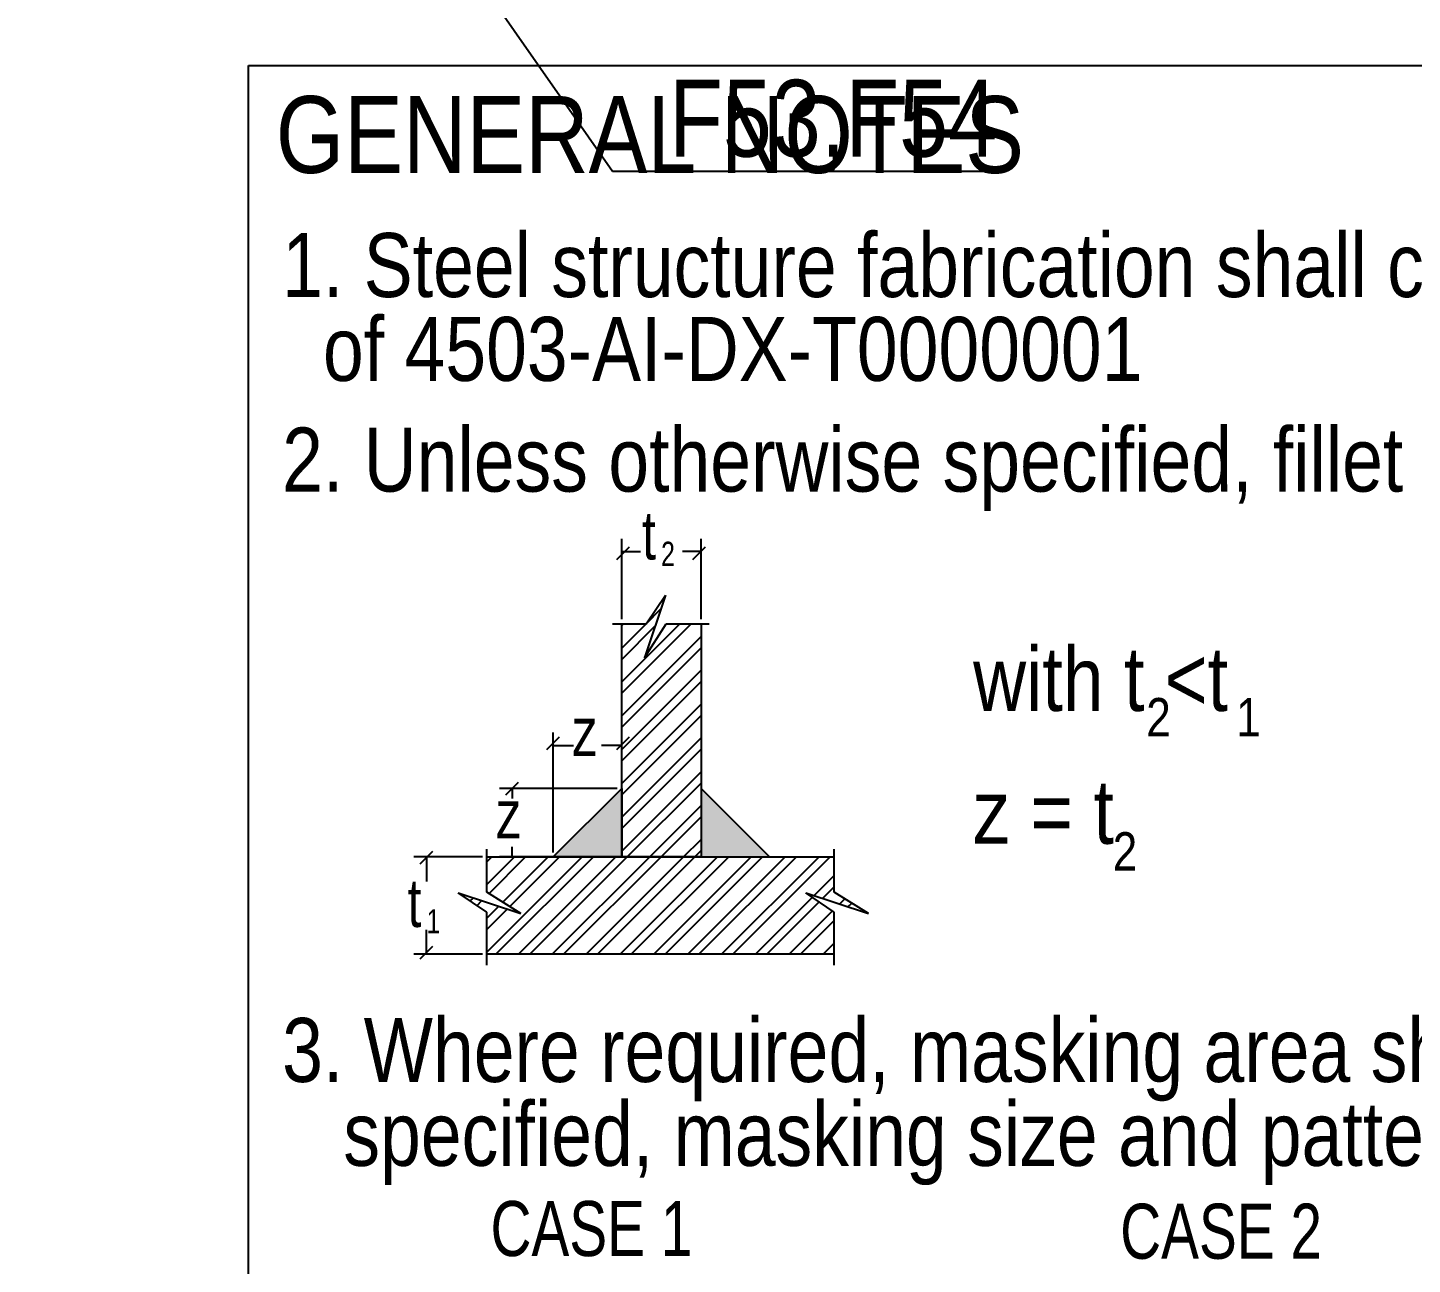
# Model space of a CAD drawing. Header units: millimetres. Extents: x -22 to 819, y -311 to 283.
# Drawn here: x 500.5 to 552.1, y -265.7 to -219.6 of the extents above; entities that cross this region are included whole.
import ezdxf

# ---------------------------------------------------------------- set-up
doc = ezdxf.new("R2010")
doc.units = ezdxf.units.MM
doc.layers.add('WELD_LABELS', color=5, linetype='Continuous')
doc.styles.add('Arial Narrow', font='ARIALN.TTF', dxfattribs={"height": 0.2})

# ---------------------------------------------------------------- blocks, each defined once
blk = doc.blocks.new('0_TCM_4503_AIVD_AD_NOTE_BLOCK-43754868-16805')
at = {"linetype": 'Continuous'}
for points in [[(520.098, -250.495), (522.651, -250.495), (522.651, -247.946)], [(525.61, -250.495), (528.163, -250.495), (525.61, -247.946)]]:
    blk.add_hatch(color=7, dxfattribs=at).paths.add_polyline_path(points)
at = {"color": 4, "linetype": 'Continuous'}
for p, q in [((508.747, -221.008), (623.747, -221.008)), ((508.747, -306.008), (508.747, -221.008))]:
    blk.add_line(p, q, dxfattribs=at)
at = {"color": 7, "linetype": 'Continuous'}
for p, q in [((522.651, -241.641), (522.651, -238.645)), ((525.61, -241.641), (525.61, -238.645)), ((522.463, -239.415), (522.936, -238.943)), ((522.651, -239.121), (523.35, -239.121)), ((525.61, -239.121), (524.911, -239.121)), ((525.298, -239.415), (525.771, -238.943)), ((524.285, -240.742), (523.504, -243.075)), ((523.56, -241.806), (524.285, -240.742)), ((523.561, -241.806), (524.114, -241.253)), ((522.302, -241.806), (523.56, -241.806)), ((522.651, -242.715), (523.56, -241.806)), ((522.651, -243.976), (524.821, -241.806)), ((522.651, -241.875), (522.719, -241.806)), ((522.651, -244.396), (525.242, -241.806)), ((522.651, -250.495), (522.651, -241.806)), ((522.651, -243.135), (523.903, -241.884)), ((523.504, -243.075), (524.31, -241.806)), ((524.31, -241.806), (525.91, -241.806)), ((525.61, -241.806), (525.61, -250.495)), ((522.651, -245.236), (525.61, -242.279)), ((522.651, -245.656), (525.61, -242.699)), ((522.651, -246.497), (525.61, -243.54)), ((522.651, -246.917), (525.61, -243.96)), ((522.651, -247.757), (525.61, -244.8)), ((522.651, -248.178), (525.61, -245.221)), ((519.865, -246.498), (520.337, -246.026)), ((520.098, -250.33), (520.098, -245.864)), ((522.463, -246.498), (522.936, -246.026)), ((522.651, -247.781), (522.651, -245.864)), ((522.651, -249.018), (525.61, -246.061)), ((520.098, -246.34), (520.849, -246.34)), ((522.651, -246.34), (521.9, -246.34)), ((522.651, -249.438), (525.61, -246.481)), ((522.651, -250.279), (525.61, -247.322)), ((522.486, -247.946), (518.093, -247.946)), ((518.333, -248.183), (518.806, -247.71)), ((518.57, -247.946), (518.57, -248.322)), ((520.098, -250.495), (522.651, -247.946)), ((522.651, -247.946), (522.651, -250.495)), ((522.855, -250.495), (525.61, -247.742)), ((528.163, -250.495), (525.61, -247.946)), ((525.61, -247.946), (525.61, -250.495)), ((523.696, -250.495), (525.61, -248.582)), ((524.116, -250.495), (525.61, -249.003)), ((517.625, -251.806), (517.625, -250.207)), ((518.57, -250.495), (518.57, -250.12)), ((524.957, -250.495), (525.61, -249.843)), ((530.572, -251.806), (530.572, -250.207)), ((517.46, -250.495), (514.904, -250.495)), ((515.14, -250.748), (515.612, -250.276)), ((515.38, -250.495), (515.38, -251.41)), ((517.625, -251.52), (518.651, -250.495)), ((517.625, -254.041), (521.173, -250.495)), ((517.625, -250.679), (517.81, -250.495)), ((517.625, -250.495), (530.572, -250.495)), ((517.707, -251.858), (519.071, -250.495)), ((517.962, -254.124), (521.594, -250.495)), ((522.486, -250.495), (518.093, -250.495)), ((518.222, -252.184), (519.912, -250.495)), ((518.479, -252.347), (520.333, -250.495)), ((518.803, -254.124), (522.435, -250.495)), ((519.224, -254.124), (522.855, -250.495)), ((520.064, -254.124), (523.696, -250.495)), ((522.651, -250.495), (520.098, -250.495)), ((520.485, -254.124), (524.116, -250.495)), ((521.326, -254.124), (524.957, -250.495)), ((521.746, -254.124), (525.378, -250.495)), ((522.587, -254.124), (526.219, -250.495)), ((525.61, -250.495), (522.651, -250.495)), ((523.008, -254.124), (526.639, -250.495)), ((523.848, -254.124), (527.48, -250.495)), ((524.269, -254.124), (527.9, -250.495)), ((525.11, -254.124), (528.741, -250.495)), ((525.378, -250.495), (525.61, -250.263)), ((525.53, -254.124), (529.162, -250.495)), ((525.61, -250.495), (528.163, -250.495)), ((526.371, -254.124), (530.003, -250.495)), ((526.791, -254.124), (530.423, -250.495)), ((529.822, -251.936), (530.572, -251.187)), ((530.137, -252.041), (530.572, -251.607)), ((517.625, -252.554), (516.56, -251.83)), ((516.56, -251.83), (518.894, -252.611)), ((517.009, -252.135), (517.126, -252.019)), ((517.26, -252.306), (517.441, -252.125)), ((518.894, -252.611), (517.625, -251.806)), ((527.632, -254.124), (529.758, -252)), ((528.053, -254.124), (530.008, -252.171)), ((530.572, -252.554), (529.507, -251.83)), ((529.507, -251.83), (531.841, -252.611)), ((531.841, -252.611), (530.572, -251.806)), ((530.767, -252.252), (530.964, -252.055)), ((531.082, -252.357), (531.222, -252.218)), ((517.625, -252.78), (518.071, -252.335)), ((517.625, -253.201), (518.386, -252.441)), ((517.625, -254.526), (517.625, -252.554)), ((528.894, -254.124), (530.508, -252.511)), ((530.572, -254.526), (530.572, -252.554)), ((531.712, -252.568), (531.736, -252.544)), ((515.38, -254.124), (515.38, -253.21)), ((529.314, -254.124), (530.572, -252.867)), ((515.14, -254.29), (515.612, -253.818)), ((530.155, -254.124), (530.572, -253.708)), ((517.46, -254.124), (514.904, -254.124)), ((530.572, -254.124), (517.625, -254.124))]:
    blk.add_line(p, q, dxfattribs=at)
at = {"color": 7, "style": 'Arial Narrow'}
blk.add_text('GENERAL NOTES', height=2.86328, dxfattribs=at).set_placement((509.759, -225.008))
at = {"color": 7, "linetype": 'Continuous', "style": 'Arial Narrow'}
for s, height, p in [('1. Steel structure fabrication shall comply with the requirements of last issue', 2.38607, (509.997, -229.633)), ('  of 4503-AI-DX-T0000001', 2.38607, (509.997, -232.758)), ('2. Unless otherwise specified, fillet welds shall be as per following scheme:', 2.38607, (509.997, -236.883)), ('with t <t', 2.3861, (535.747, -245.058)), ('2', 1.432, (542.197, -246.008)), ('1', 1.432, (545.547, -246.008)), ('z = t', 2.3861, (535.747, -250.008)), ('2', 1.432, (540.947, -251.008)), ('3. Where required, masking area shall be provided on contact surface sides. Unless otherwise', 2.38607, (509.997, -258.883)), ('   specified, masking size and pattern according to below mask details for painting:', 2.38607, (509.997, -262.008))]:
    blk.add_text(s, height=height, dxfattribs=at).set_placement(p)
at = {"color": 7, "linetype": 'Continuous', "style": 'Arial Narrow', "width": 0.9}
for s, height, p in [('t', 1.803, (523.408, -239.415)), ('2', 0.901, (524.117, -239.651)), ('z', 1.803, (520.81, -246.734)), ('z', 1.803, (517.975, -249.804)), ('t', 1.803, (514.667, -253.109)), ('1', 0.901, (515.376, -253.345)), ('CASE 1', 2.051, (517.762, -265.37)), ('CASE 2', 2.051, (541.225, -265.47))]:
    blk.add_text(s, height=height, dxfattribs=at).set_placement(p)

msp = doc.modelspace()

# ---------------------------------------------------------------- linework, layer by layer
at = {"layer": 'WELD_LABELS', "color": 5}
for p, q in [((500.516, -193.808), (522.312, -224.936)), ((522.312, -224.936), (536.638, -224.936))]:
    msp.add_line(p, q, dxfattribs=at)

# ---------------------------------------------------------------- block references
msp.add_blockref('0_TCM_4503_AIVD_AD_NOTE_BLOCK-43754868-16805', (0, 0))

# ---------------------------------------------------------------- texts
at = {"layer": 'WELD_LABELS', "color": 5, "lineweight": 30, "insert": (536.638, -224.936), "char_height": 2.8652, "attachment_point": 9, "style": 'Arial Narrow'}
msp.add_mtext('F53,F54', dxfattribs=at)

doc.saveas('drawing.dxf')
